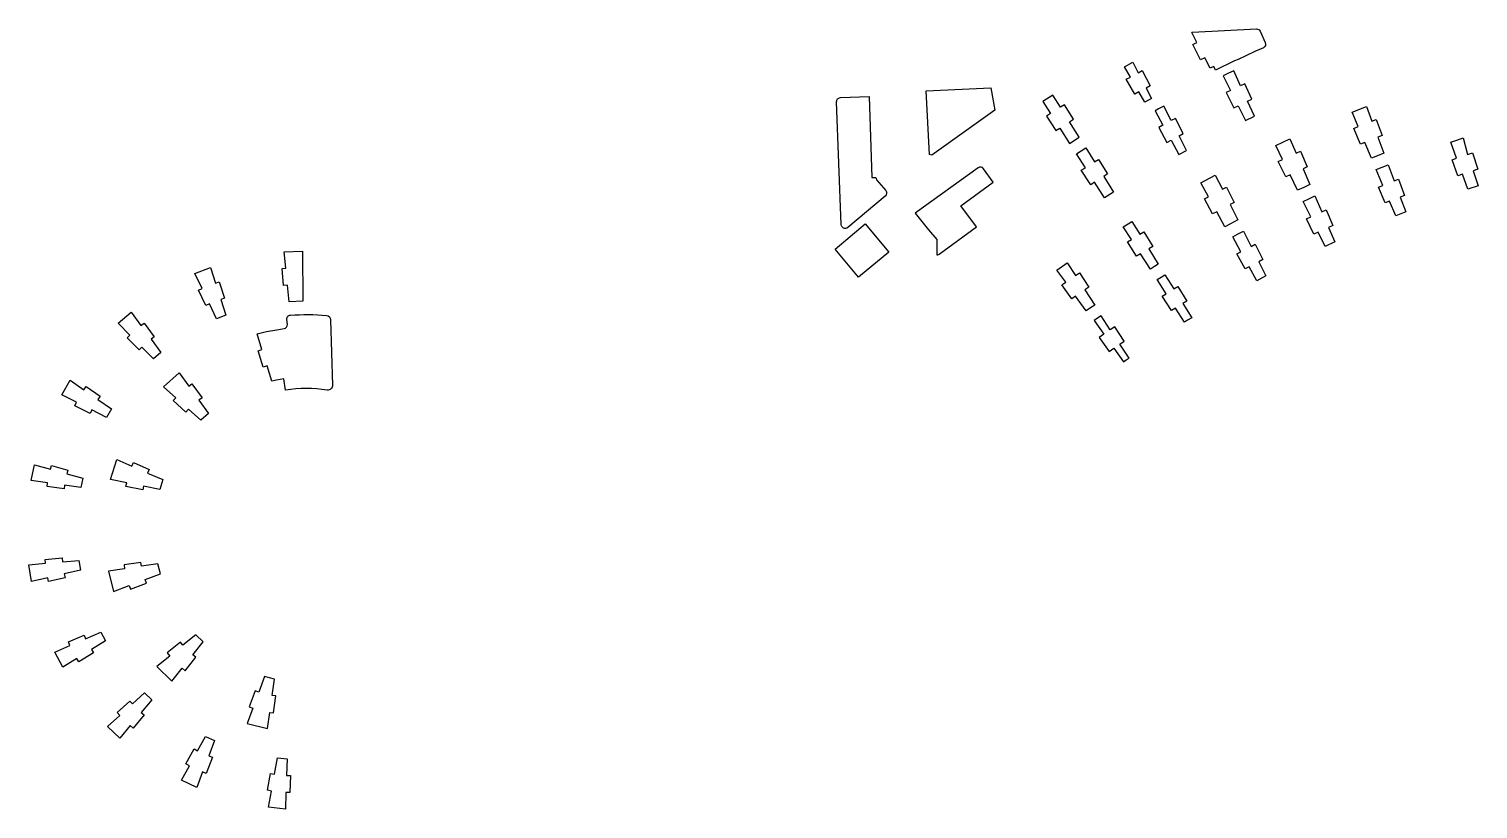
# Model space of a CAD drawing. Header units: millimetres. Extents: x -608 to 1254, y 1471 to 2473.
import ezdxf

# ---------------------------------------------------------------- set-up
doc = ezdxf.new("R2010")
doc.units = ezdxf.units.MM
doc.layers.add('благоустройство_внутриквартальные_дороги_парковки', color=18, linetype='Continuous', true_color=0x000000)

msp = doc.modelspace()

# ---------------------------------------------------------------- linework, layer by layer
at = {"layer": 'благоустройство_внутриквартальные_дороги_парковки'}
for points in [[(980.3, 2456, -0.412448), (977.9, 2449.4), (967, 2444.4), (945.3, 2434.4), (940.7, 2432.3), (916.5, 2420.7), (914.2, 2425.2), (909.7, 2422.9), (902.7, 2436.5), (897.3, 2433.9), (887.1, 2453.4), (892.5, 2456.1), (885.8, 2469, -0.056668), (886.9, 2469.2), (969, 2473.4, -0.308485), (973.8, 2470.5)], [(558.2, 2202.9), (558.2, 2183.2, 0.159549), (561.2, 2184.1), (609.2, 2219.3), (589.3, 2246.2), (630.8, 2276.8), (618.5, 2293.9, 0.413797), (611.5, 2295.1), (530.4, 2236.8), (547.7, 2215.5)], [(-272.2, 2105.8, -0.041765), (-226, 2105.4, -0.379062), (-220.5, 2099.6), (-218.1, 2015.7, -0.466641), (-225, 2009.6, 0.074032), (-278.5, 2009.6), (-280.6, 2023.9), (-290.2, 2022.2), (-296.2, 2020.9), (-302.3, 2040.6), (-307.1, 2039.1), (-313.6, 2060.1), (-308.8, 2061.6), (-315.1, 2081.8), (-302.8, 2084.6), (-289.6, 2086.9), (-280.3, 2088.5, 0.391976), (-276.1, 2094), (-276.8, 2100.3, -0.420519)]]:
    msp.add_lwpolyline(points, format="xyb", close=True, dxfattribs=at)
for points in [[(817, 2417.2), (822.3, 2420), (832.5, 2400.5), (827.2, 2397.6), (834.2, 2384.1), (825.4, 2379.3), (817.9, 2392.6), (812.7, 2389.7), (801.8, 2408.8), (807.1, 2411.7), (799.6, 2425), (810, 2430.7)], [(957.6, 2380.5), (963, 2383.1), (954, 2403.1), (948.5, 2400.6), (939.9, 2419.7), (933, 2416.5), (926.2, 2413.2), (935.6, 2394.4), (930.2, 2391.8), (940.1, 2372.1), (945.5, 2374.8), (955, 2356), (966.3, 2361.4)], [(729, 2354.2), (734, 2357.5), (722.4, 2376.1), (717.3, 2372.9), (707.5, 2388.6), (694.4, 2380.3), (704.4, 2364.7), (699.4, 2361.5), (711.3, 2343), (716.3, 2346.2), (729, 2326.4), (741.4, 2334.3)], [(869.7, 2336.1), (874.9, 2339), (864.9, 2358.5), (859.6, 2355.7), (850, 2374.4), (843.3, 2370.8), (838.7, 2368.3), (848.7, 2349.8), (843.5, 2347), (854, 2327.7), (859.3, 2330.5), (869.3, 2312.1), (879.2, 2317.4)], [(1117.3, 2355), (1122.9, 2357.2), (1130.6, 2336.6), (1125, 2334.4), (1132.7, 2313.7), (1124.6, 2310.5), (1116.7, 2307.4), (1108.2, 2327.7), (1102.6, 2325.5), (1094.1, 2345.7), (1099.6, 2348), (1091.9, 2366.4), (1110.4, 2373.7)], [(1020.1, 2313.9), (1025.5, 2316.3), (1034.3, 2296.2), (1028.9, 2293.7), (1037.7, 2273.5), (1029.8, 2269.8), (1021.8, 2266.2), (1012.2, 2286), (1006.8, 2283.4), (997.1, 2303.3), (1002.5, 2305.8), (993.8, 2323.8), (1012, 2332.2)], [(1233.6, 2286.7), (1227.9, 2284.8), (1220.5, 2305.5), (1226.2, 2307.4), (1218.8, 2328.2), (1226.6, 2330.8), (1234.5, 2333.4), (1240.3, 2312.1), (1246.8, 2314.3), (1253.3, 2293.3), (1247.6, 2291.4), (1253.7, 2271.9), (1240.5, 2267.5)], [(785.3, 2263.7), (773.9, 2256.7), (761.1, 2276.6), (756, 2273.4), (743.9, 2292.2), (749.2, 2295.1), (737.8, 2312.9), (749.9, 2320.6), (761.1, 2302.7), (766.1, 2305.9), (777.8, 2287.2), (772.7, 2284)], [(930.6, 2270.2), (940.5, 2250.6), (935.2, 2247.8), (945.1, 2228.1), (935.5, 2223.1), (928.5, 2219.3), (917.9, 2238.7), (912.7, 2235.8), (902.1, 2255.1), (907.4, 2258), (897.7, 2275.8), (916.1, 2285.5), (925.2, 2267.5)], [(466.4, 2222.9), (496.5, 2186.9), (457.8, 2154.4), (427.7, 2190.6)], [(824.1, 2212.8), (835.8, 2194.1), (830.6, 2191), (842.9, 2171.2), (837.8, 2168.1), (832.7, 2165), (820.2, 2184.6), (815, 2181.4), (803.2, 2200), (808.3, 2203.1), (797.8, 2219.3), (804.1, 2223.2), (808.8, 2226), (819, 2209.7)], [(981.1, 2156.2), (969.4, 2150), (959.6, 2168), (954.3, 2165.1), (943.7, 2184.4), (949, 2187.3), (938.5, 2206.6), (944.8, 2209.9), (952.2, 2213.9), (962.1, 2194.2), (967.4, 2197), (977.3, 2177.3), (971.9, 2174.5)], [(-276, 2144.2), (-280.9, 2143.7), (-283, 2165.6), (-278.1, 2166.1), (-280.1, 2187.2), (-256.7, 2187.9), (-256.3, 2123.7), (-273.9, 2123.1)], [(712.5, 2163.8), (726, 2173), (736.6, 2156.7), (741.6, 2160.1), (753.6, 2141.7), (748.7, 2138.3), (761.4, 2118.8), (755.8, 2115), (750.3, 2111.2), (736.7, 2130.1), (731.8, 2126.7), (719, 2144.6), (723.9, 2148)], [(-477, 2109.5), (-464.3, 2092.5), (-460.3, 2095.5), (-447.2, 2077.8), (-451.2, 2074.9), (-438.6, 2057.9), (-448.3, 2049.6), (-463.1, 2064.7), (-466.7, 2061.1), (-482.1, 2076.8), (-478.5, 2080.3), (-493.4, 2095.4), (-477, 2109.5)], [(781.2, 2086.9), (769.3, 2104.9), (764.9, 2101.8), (760.5, 2098.8), (772.9, 2081.2), (767.1, 2077.2), (779.8, 2059.3), (785.6, 2063.3), (798, 2045.7), (801.6, 2048.2), (805.3, 2050.7), (793.4, 2068.6), (799.2, 2072.5), (787, 2090.9)], [(-415.2, 2031.7), (-402.8, 2014.6), (-398.8, 2017.5), (-385.8, 1999.7), (-389.9, 1996.8), (-377.5, 1979.6), (-387.3, 1970.8), (-403, 1984.9), (-406.4, 1981.2), (-422.7, 1996), (-419.4, 1999.7), (-435.1, 2013.8), (-415.2, 2031.7)], [(-566.1, 2003.4), (-555, 2022.1), (-537.6, 2010), (-534.8, 2014.1), (-516.7, 2001.7), (-519.5, 1997.5), (-502.1, 1985.5), (-508.6, 1974.5), (-527.5, 1984), (-529.7, 1979.6), (-549.4, 1989.5), (-547.1, 1993.9)], [(-580.5, 1907.9), (-579.2, 1912.7), (-558, 1906.7), (-559.4, 1901.9), (-539, 1896.2), (-541.4, 1884.5), (-562.4, 1887.4), (-563.1, 1882.5), (-584.9, 1885.6), (-584.2, 1890.5), (-605.2, 1893.5), (-600.9, 1913.6)], [(-587, 1787), (-587.4, 1792), (-565.5, 1793.9), (-565.1, 1788.9), (-544, 1790.7), (-542, 1778.1), (-562.7, 1773.4), (-561.6, 1768.5), (-583, 1763.6), (-584.1, 1768.5), (-604.8, 1763.8), (-608.1, 1785.2)], [(-555.5, 1681.4), (-557.5, 1686), (-537.3, 1694.8), (-535.3, 1690.2), (-515.9, 1698.7), (-510, 1687.4), (-528, 1676.3), (-525.4, 1672), (-544.2, 1660.5), (-546.8, 1664.8), (-564.8, 1653.7), (-574.9, 1672.9)], [(-424.7, 1635.7), (-411.5, 1652.2), (-407.5, 1649.1), (-393.8, 1666.3), (-397.7, 1669.4), (-384.5, 1686), (-393.9, 1695.3), (-410.3, 1681.8), (-413.4, 1685.7), (-430.5, 1671.8), (-427.3, 1667.9), (-443.7, 1654.5), (-424.7, 1635.7)], [(-491.6, 1591.5), (-494.9, 1595.2), (-478.7, 1610), (-475.3, 1606.3), (-459.7, 1620.6), (-450.4, 1611.8), (-464, 1595.5), (-460.1, 1592.3), (-474.2, 1575.4), (-478, 1578.6), (-491.5, 1562.2), (-507.2, 1577.2)], [(-406.4, 1529.3), (-395.8, 1548.6), (-391.4, 1546.1), (-381.2, 1564.7), (-369.7, 1559.3), (-377.2, 1539.6), (-372.5, 1537.8), (-380.4, 1517.2), (-385.1, 1519), (-392.6, 1499.2), (-412.3, 1508.3), (-402, 1526.9)], [(-300.2, 1473.7), (-296.6, 1494.5), (-301.5, 1495.4), (-297.6, 1517.1), (-292.7, 1516.2), (-289, 1537.1), (-276.4, 1535.7), (-277.1, 1514.5), (-272.1, 1514.4), (-272.9, 1492.4), (-277.9, 1492.6), (-278.7, 1471.4), (-300.2, 1473.7)]]:
    msp.add_lwpolyline(points, close=True, dxfattribs=at)
msp.add_lwpolyline([(471.3, 2386.5), (474.9, 2282.8), (479.9, 2282.8, 0.166908), (481, 2279.8), (492.7, 2265.8, -0.414036), (492.1, 2258.8), (443.8, 2218.4, -0.623013), (435.6, 2222.1), (429.6, 2380, -0.415306), (434.4, 2385.2), (471.3, 2386.5)], format="xyb", dxfattribs=at)
for points in [[(627.7, 2397.9), (632.9, 2369), (551.7, 2311.2), (548.7, 2312.3), (544.8, 2394), (627.7, 2397.9)], [(1147.9, 2233.3), (1139.9, 2252.1), (1134.4, 2249.9), (1125.9, 2270.1), (1131.4, 2272.4), (1122.9, 2292.7), (1130.5, 2295.7), (1138.3, 2298.8), (1146, 2278.2), (1151.6, 2280.3), (1159.3, 2259.7), (1153.7, 2257.5), (1160.8, 2238.4), (1147.9, 2233.3)], [(1057.2, 2194), (1048.3, 2212.4), (1042.9, 2209.8), (1033.2, 2229.6), (1038.7, 2232.1), (1029, 2251.9), (1036.5, 2255.4), (1044.1, 2258.9), (1052.9, 2238.7), (1058.4, 2241.2), (1067.2, 2221), (1061.7, 2218.6), (1069.9, 2199.8), (1057.2, 2194)], [(-395, 2159.1), (-374.9, 2167.2), (-368.4, 2147), (-363.7, 2148.5), (-356.9, 2127.6), (-361.7, 2126.1), (-355.2, 2105.9), (-367, 2101.2), (-376.2, 2120.2), (-380.7, 2118.1), (-390.3, 2137.9), (-385.8, 2140.1), (-395, 2159.1)], [(851.4, 2157.7), (862.8, 2139.4), (867.9, 2142.5), (879.5, 2123.9), (874.4, 2120.8), (885.8, 2102.5), (880.3, 2099.2), (876.4, 2096.8), (864.8, 2114.9), (864.8, 2114.9), (859.7, 2111.8), (847.9, 2130.3), (853, 2133.4), (841.4, 2151.6), (846.4, 2154.6), (851.4, 2157.7)], [(-495.3, 1920.2), (-475.9, 1911.8), (-473.9, 1916.4), (-453.7, 1907.6), (-455.7, 1903), (-436.2, 1894.6), (-440.2, 1882), (-461, 1886.2), (-462, 1881.3), (-483.5, 1885.6), (-482.5, 1890.5), (-503.3, 1894.7), (-495.3, 1920.2)], [(-499.4, 1750.9), (-479.5, 1758.4), (-477.8, 1753.7), (-457.2, 1761.5), (-459, 1766.2), (-439.1, 1773.7), (-442.5, 1786.5), (-463.4, 1783.3), (-464.2, 1788.2), (-485.9, 1784.9), (-485.2, 1780), (-506.1, 1776.8), (-499.4, 1750.9)], [(-301.8, 1574.6), (-298.8, 1595.5), (-293.9, 1594.8), (-290.8, 1616.6), (-295.7, 1617.3), (-292.8, 1638.3), (-305.6, 1641.5), (-312.9, 1621.6), (-317.6, 1623.3), (-325.1, 1602.7), (-320.4, 1601), (-327.7, 1581.1), (-301.8, 1574.6)]]:
    msp.add_lwpolyline(points, dxfattribs=at)

doc.saveas('drawing.dxf')
